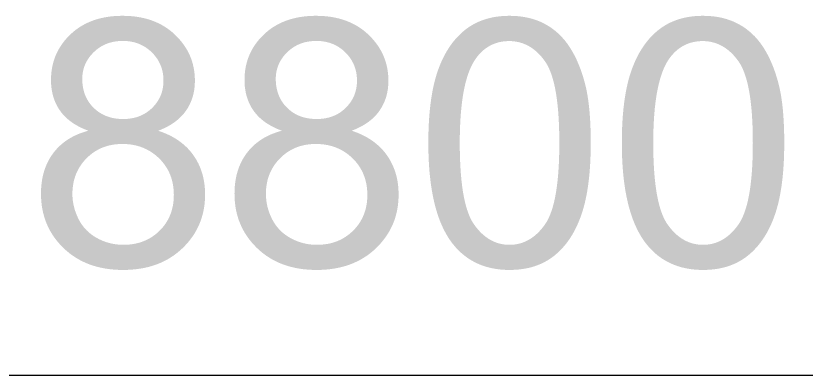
# Model space of a CAD drawing. Header units: millimetres. Extents: x -1336 to 24201, y -1370 to 16142.
# Drawn here: x 4200.2 to 4596.9, y 15400 to 15580.5 of the extents above; entities that cross this region are included whole.
import ezdxf

# ---------------------------------------------------------------- set-up
doc = ezdxf.new("R2010")
doc.units = ezdxf.units.MM
doc.layers.add('A-DIMS-MM', color=7, linetype='Continuous', lineweight=13)

msp = doc.modelspace()

# ---------------------------------------------------------------- hatches: boundary and pattern name
at = {"layer": 'A-DIMS-MM'}
h = msp.add_hatch(color=7, dxfattribs=at)
h.paths.add_polyline_path([(4236.63, 15522.79), (4235.46, 15523.24), (4234.32, 15523.71), (4233.22, 15524.2), (4232.16, 15524.72), (4231.14, 15525.26), (4230.16, 15525.83), (4229.22, 15526.42), (4228.32, 15527.03), (4227.45, 15527.66), (4226.62, 15528.32), (4225.84, 15529), (4225.09, 15529.71), (4224.38, 15530.44), (4223.7, 15531.19), (4223.07, 15531.96), (4222.48, 15532.76), (4221.92, 15533.58), (4221.4, 15534.42), (4220.91, 15535.28), (4220.46, 15536.16), (4220.05, 15537.06), (4219.67, 15537.98), (4219.33, 15538.92), (4219.02, 15539.88), (4218.75, 15540.86), (4218.52, 15541.86), (4218.32, 15542.88), (4218.16, 15543.92), (4218.03, 15544.98), (4217.94, 15546.06), (4217.89, 15547.16), (4217.87, 15548.28), (4217.91, 15549.97), (4218.02, 15551.62), (4218.22, 15553.24), (4218.48, 15554.83), (4218.83, 15556.38), (4219.25, 15557.9), (4219.75, 15559.39), (4220.32, 15560.84), (4220.97, 15562.25), (4221.7, 15563.64), (4222.51, 15564.98), (4223.39, 15566.3), (4224.34, 15567.58), (4225.38, 15568.83), (4226.49, 15570.04), (4227.68, 15571.22), (4228.93, 15572.34), (4230.23, 15573.4), (4231.58, 15574.38), (4232.99, 15575.28), (4234.44, 15576.12), (4235.94, 15576.88), (4237.5, 15577.57), (4239.1, 15578.19), (4240.76, 15578.73), (4242.47, 15579.2), (4244.22, 15579.6), (4246.03, 15579.93), (4247.89, 15580.18), (4249.8, 15580.37), (4251.76, 15580.48), (4253.77, 15580.51), (4255.79, 15580.47), (4257.76, 15580.36), (4259.68, 15580.18), (4261.55, 15579.92), (4263.38, 15579.58), (4265.15, 15579.17), (4266.87, 15578.69), (4268.54, 15578.13), (4270.16, 15577.5), (4271.73, 15576.8), (4273.26, 15576.02), (4274.73, 15575.16), (4276.15, 15574.24), (4277.52, 15573.23), (4278.84, 15572.16), (4280.12, 15571), (4281.32, 15569.8), (4282.45, 15568.56), (4283.51, 15567.29), (4284.48, 15565.99), (4285.38, 15564.66), (4286.2, 15563.29), (4286.94, 15561.89), (4287.6, 15560.46), (4288.18, 15559), (4288.69, 15557.51), (4289.12, 15555.98), (4289.47, 15554.42), (4289.74, 15552.83), (4289.94, 15551.2), (4290.05, 15549.54), (4290.09, 15547.85), (4290.02, 15545.72), (4289.81, 15543.65), (4289.45, 15541.65), (4288.95, 15539.72), (4288.31, 15537.87), (4287.53, 15536.08), (4286.6, 15534.36), (4285.53, 15532.72), (4284.94, 15531.93), (4284.32, 15531.16), (4283.65, 15530.41), (4282.95, 15529.69), (4282.22, 15528.98), (4281.44, 15528.31), (4280.63, 15527.65), (4279.79, 15527.02), (4278.9, 15526.41), (4277.98, 15525.82), (4277.02, 15525.26), (4276.03, 15524.72), (4274.99, 15524.2), (4273.92, 15523.71), (4272.82, 15523.23), (4271.67, 15522.79), (4273.09, 15522.3), (4274.47, 15521.78), (4275.8, 15521.22), (4277.09, 15520.62), (4278.33, 15519.99), (4279.53, 15519.33), (4280.69, 15518.62), (4281.81, 15517.88), (4282.88, 15517.11), (4283.91, 15516.3), (4284.9, 15515.45), (4285.85, 15514.57), (4286.75, 15513.65), (4287.61, 15512.7), (4288.42, 15511.71), (4289.2, 15510.68), (4289.92, 15509.62), (4290.61, 15508.54), (4291.24, 15507.43), (4291.83, 15506.3), (4292.37, 15505.14), (4292.86, 15503.96), (4293.31, 15502.75), (4293.71, 15501.51), (4294.06, 15500.25), (4294.36, 15498.97), (4294.62, 15497.66), (4294.83, 15496.32), (4295, 15494.96), (4295.11, 15493.57), (4295.18, 15492.16), (4295.21, 15490.73), (4295.16, 15488.74), (4295.03, 15486.8), (4294.81, 15484.9), (4294.5, 15483.03), (4294.1, 15481.21), (4293.61, 15479.42), (4293.04, 15477.68), (4292.37, 15475.98), (4291.62, 15474.31), (4290.78, 15472.69), (4289.85, 15471.1), (4288.83, 15469.56), (4287.72, 15468.06), (4286.53, 15466.59), (4285.24, 15465.17), (4283.87, 15463.78), (4282.42, 15462.46), (4280.92, 15461.22), (4279.36, 15460.07), (4277.75, 15459.01), (4276.08, 15458.03), (4274.36, 15457.13), (4272.57, 15456.32), (4270.74, 15455.6), (4268.84, 15454.96), (4266.89, 15454.4), (4264.89, 15453.93), (4262.83, 15453.55), (4260.71, 15453.25), (4258.54, 15453.04), (4256.31, 15452.91), (4254.02, 15452.87), (4251.74, 15452.91), (4249.51, 15453.04), (4247.34, 15453.25), (4245.22, 15453.55), (4243.16, 15453.94), (4241.15, 15454.41), (4239.21, 15454.97), (4237.31, 15455.61), (4235.48, 15456.34), (4233.69, 15457.15), (4231.97, 15458.05), (4230.3, 15459.03), (4228.69, 15460.1), (4227.13, 15461.26), (4225.63, 15462.5), (4224.18, 15463.83), (4222.81, 15465.22), (4221.52, 15466.65), (4220.33, 15468.12), (4219.22, 15469.64), (4218.2, 15471.2), (4217.27, 15472.8), (4216.43, 15474.45), (4215.68, 15476.14), (4215.01, 15477.86), (4214.44, 15479.64), (4213.95, 15481.45), (4213.55, 15483.31), (4213.24, 15485.2), (4213.02, 15487.14), (4212.89, 15489.13), (4212.84, 15491.15), (4212.87, 15492.66), (4212.94, 15494.14), (4213.06, 15495.59), (4213.23, 15497), (4213.44, 15498.39), (4213.71, 15499.74), (4214.02, 15501.06), (4214.39, 15502.35), (4214.8, 15503.62), (4215.26, 15504.85), (4215.76, 15506.04), (4216.32, 15507.21), (4216.92, 15508.35), (4217.57, 15509.46), (4218.27, 15510.53), (4219.02, 15511.57), (4219.82, 15512.58), (4220.65, 15513.55), (4221.53, 15514.48), (4222.44, 15515.36), (4223.4, 15516.2), (4224.4, 15517.01), (4225.44, 15517.77), (4226.52, 15518.49), (4227.64, 15519.17), (4228.8, 15519.81), (4230, 15520.41), (4231.25, 15520.97), (4232.53, 15521.48), (4233.86, 15521.96), (4235.22, 15522.39), (4236.63, 15522.79)])
h.paths.add_polyline_path([(4233.56, 15548.79), (4233.58, 15547.7), (4233.65, 15546.63), (4233.76, 15545.58), (4233.92, 15544.56), (4234.12, 15543.57), (4234.36, 15542.6), (4234.65, 15541.65), (4234.99, 15540.73), (4235.37, 15539.84), (4235.79, 15538.97), (4236.26, 15538.13), (4236.77, 15537.31), (4237.33, 15536.52), (4237.93, 15535.75), (4238.58, 15535.01), (4239.27, 15534.3), (4240, 15533.62), (4240.76, 15532.98), (4241.54, 15532.38), (4242.34, 15531.84), (4243.18, 15531.33), (4244.04, 15530.87), (4244.93, 15530.45), (4245.84, 15530.08), (4246.78, 15529.75), (4247.75, 15529.46), (4248.74, 15529.22), (4249.76, 15529.02), (4250.81, 15528.87), (4251.88, 15528.76), (4252.98, 15528.69), (4254.11, 15528.67), (4255.21, 15528.69), (4256.28, 15528.76), (4257.32, 15528.87), (4258.34, 15529.02), (4259.34, 15529.22), (4260.31, 15529.46), (4261.26, 15529.74), (4262.18, 15530.07), (4263.07, 15530.44), (4263.95, 15530.85), (4264.79, 15531.31), (4265.61, 15531.81), (4266.41, 15532.36), (4267.18, 15532.95), (4267.93, 15533.58), (4268.65, 15534.25), (4269.33, 15534.96), (4269.98, 15535.69), (4270.57, 15536.44), (4271.13, 15537.2), (4271.64, 15537.99), (4272.1, 15538.8), (4272.52, 15539.62), (4272.9, 15540.47), (4273.23, 15541.33), (4273.52, 15542.22), (4273.76, 15543.12), (4273.96, 15544.05), (4274.12, 15544.99), (4274.23, 15545.95), (4274.3, 15546.94), (4274.32, 15547.94), (4274.3, 15548.98), (4274.23, 15550.01), (4274.11, 15551.01), (4273.95, 15551.99), (4273.75, 15552.95), (4273.5, 15553.89), (4273.2, 15554.81), (4272.86, 15555.71), (4272.47, 15556.59), (4272.04, 15557.44), (4271.56, 15558.28), (4271.03, 15559.09), (4270.46, 15559.88), (4269.85, 15560.66), (4269.18, 15561.41), (4268.48, 15562.14), (4267.74, 15562.83), (4266.97, 15563.49), (4266.19, 15564.09), (4265.38, 15564.65), (4264.55, 15565.17), (4263.69, 15565.64), (4262.82, 15566.07), (4261.92, 15566.45), (4261, 15566.79), (4260.06, 15567.08), (4259.1, 15567.33), (4258.11, 15567.53), (4257.1, 15567.69), (4256.07, 15567.8), (4255.02, 15567.87), (4253.94, 15567.89), (4252.85, 15567.87), (4251.79, 15567.8), (4250.75, 15567.69), (4249.73, 15567.54), (4248.74, 15567.34), (4247.77, 15567.1), (4246.83, 15566.82), (4245.9, 15566.49), (4245, 15566.11), (4244.13, 15565.69), (4243.27, 15565.23), (4242.44, 15564.73), (4241.64, 15564.18), (4240.85, 15563.58), (4240.1, 15562.95), (4239.36, 15562.26), (4238.66, 15561.55), (4238, 15560.82), (4237.39, 15560.08), (4236.82, 15559.31), (4236.3, 15558.53), (4235.83, 15557.73), (4235.4, 15556.92), (4235.01, 15556.08), (4234.67, 15555.23), (4234.38, 15554.36), (4234.13, 15553.48), (4233.92, 15552.58), (4233.76, 15551.66), (4233.65, 15550.72), (4233.58, 15549.76), (4233.56, 15548.79)])
h.paths.add_polyline_path([(4228.62, 15491.07), (4228.66, 15489.43), (4228.81, 15487.81), (4229.05, 15486.2), (4229.39, 15484.61), (4229.83, 15483.03), (4230.37, 15481.46), (4231, 15479.9), (4231.73, 15478.36), (4232.55, 15476.87), (4233.47, 15475.47), (4234.49, 15474.15), (4235.6, 15472.92), (4236.8, 15471.77), (4238.1, 15470.71), (4239.49, 15469.74), (4240.98, 15468.86), (4242.53, 15468.07), (4244.11, 15467.38), (4245.72, 15466.8), (4247.35, 15466.33), (4249.02, 15465.96), (4250.72, 15465.7), (4252.44, 15465.54), (4254.2, 15465.49), (4255.56, 15465.52), (4256.88, 15465.6), (4258.18, 15465.74), (4259.45, 15465.93), (4260.69, 15466.18), (4261.91, 15466.48), (4263.09, 15466.84), (4264.24, 15467.26), (4265.36, 15467.73), (4266.45, 15468.25), (4267.51, 15468.83), (4268.54, 15469.47), (4269.54, 15470.16), (4270.51, 15470.91), (4271.45, 15471.71), (4272.36, 15472.56), (4273.22, 15473.46), (4274.04, 15474.39), (4274.79, 15475.35), (4275.49, 15476.34), (4276.13, 15477.36), (4276.72, 15478.41), (4277.25, 15479.49), (4277.73, 15480.6), (4278.15, 15481.74), (4278.51, 15482.91), (4278.82, 15484.11), (4279.07, 15485.34), (4279.27, 15486.6), (4279.41, 15487.89), (4279.49, 15489.21), (4279.52, 15490.56), (4279.49, 15491.93), (4279.4, 15493.27), (4279.26, 15494.58), (4279.06, 15495.86), (4278.8, 15497.11), (4278.48, 15498.33), (4278.11, 15499.52), (4277.68, 15500.68), (4277.19, 15501.81), (4276.64, 15502.91), (4276.03, 15503.98), (4275.37, 15505.02), (4274.65, 15506.04), (4273.87, 15507.02), (4273.04, 15507.97), (4272.14, 15508.89), (4271.21, 15509.77), (4270.24, 15510.59), (4269.25, 15511.35), (4268.22, 15512.06), (4267.17, 15512.71), (4266.09, 15513.3), (4264.98, 15513.84), (4263.84, 15514.32), (4262.67, 15514.75), (4261.48, 15515.12), (4260.25, 15515.43), (4258.99, 15515.68), (4257.71, 15515.88), (4256.4, 15516.02), (4255.05, 15516.11), (4253.68, 15516.14), (4252.34, 15516.11), (4251.03, 15516.02), (4249.75, 15515.88), (4248.5, 15515.69), (4247.28, 15515.44), (4246.08, 15515.13), (4244.92, 15514.76), (4243.78, 15514.35), (4242.67, 15513.87), (4241.6, 15513.34), (4240.55, 15512.75), (4239.53, 15512.11), (4238.54, 15511.41), (4237.57, 15510.65), (4236.64, 15509.84), (4235.73, 15508.97), (4234.87, 15508.06), (4234.07, 15507.13), (4233.32, 15506.16), (4232.62, 15505.17), (4231.98, 15504.15), (4231.4, 15503.1), (4230.87, 15502.02), (4230.4, 15500.92), (4229.98, 15499.78), (4229.62, 15498.62), (4229.31, 15497.43), (4229.06, 15496.22), (4228.87, 15494.97), (4228.73, 15493.7), (4228.64, 15492.4), (4228.62, 15491.07)])
h.paths.add_polyline_path([(4333.75, 15522.79), (4332.57, 15523.24), (4331.44, 15523.71), (4330.34, 15524.2), (4329.28, 15524.72), (4328.26, 15525.26), (4327.28, 15525.83), (4326.34, 15526.42), (4325.43, 15527.03), (4324.57, 15527.66), (4323.74, 15528.32), (4322.95, 15529), (4322.21, 15529.71), (4321.49, 15530.44), (4320.82, 15531.19), (4320.19, 15531.96), (4319.59, 15532.76), (4319.04, 15533.58), (4318.51, 15534.42), (4318.03, 15535.28), (4317.58, 15536.16), (4317.17, 15537.06), (4316.79, 15537.98), (4316.45, 15538.92), (4316.14, 15539.88), (4315.87, 15540.86), (4315.64, 15541.86), (4315.44, 15542.88), (4315.28, 15543.92), (4315.15, 15544.98), (4315.06, 15546.06), (4315.01, 15547.16), (4314.99, 15548.28), (4315.03, 15549.97), (4315.14, 15551.62), (4315.33, 15553.24), (4315.6, 15554.83), (4315.95, 15556.38), (4316.37, 15557.9), (4316.87, 15559.39), (4317.44, 15560.84), (4318.09, 15562.25), (4318.82, 15563.64), (4319.62, 15564.98), (4320.51, 15566.3), (4321.46, 15567.58), (4322.5, 15568.83), (4323.61, 15570.04), (4324.8, 15571.22), (4326.05, 15572.34), (4327.35, 15573.4), (4328.7, 15574.38), (4330.1, 15575.28), (4331.56, 15576.12), (4333.06, 15576.88), (4334.62, 15577.57), (4336.22, 15578.19), (4337.88, 15578.73), (4339.58, 15579.2), (4341.34, 15579.6), (4343.15, 15579.93), (4345.01, 15580.18), (4346.92, 15580.37), (4348.88, 15580.48), (4350.89, 15580.51), (4352.91, 15580.47), (4354.88, 15580.36), (4356.8, 15580.18), (4358.67, 15579.92), (4360.49, 15579.58), (4362.27, 15579.17), (4363.99, 15578.69), (4365.66, 15578.13), (4367.28, 15577.5), (4368.85, 15576.8), (4370.37, 15576.02), (4371.85, 15575.16), (4373.27, 15574.24), (4374.64, 15573.23), (4375.96, 15572.16), (4377.23, 15571), (4378.44, 15569.8), (4379.57, 15568.56), (4380.62, 15567.29), (4381.6, 15565.99), (4382.49, 15564.66), (4383.31, 15563.29), (4384.05, 15561.89), (4384.72, 15560.46), (4385.3, 15559), (4385.81, 15557.51), (4386.24, 15555.98), (4386.59, 15554.42), (4386.86, 15552.83), (4387.05, 15551.2), (4387.17, 15549.54), (4387.21, 15547.85), (4387.14, 15545.72), (4386.92, 15543.65), (4386.57, 15541.65), (4386.07, 15539.72), (4385.43, 15537.87), (4384.64, 15536.08), (4383.72, 15534.36), (4382.65, 15532.72), (4382.06, 15531.93), (4381.43, 15531.16), (4380.77, 15530.41), (4380.07, 15529.69), (4379.34, 15528.98), (4378.56, 15528.31), (4377.75, 15527.65), (4376.9, 15527.02), (4376.02, 15526.41), (4375.1, 15525.82), (4374.14, 15525.26), (4373.14, 15524.72), (4372.11, 15524.2), (4371.04, 15523.71), (4369.94, 15523.23), (4368.79, 15522.79), (4370.21, 15522.3), (4371.58, 15521.78), (4372.92, 15521.22), (4374.2, 15520.62), (4375.45, 15519.99), (4376.65, 15519.33), (4377.81, 15518.62), (4378.93, 15517.88), (4380, 15517.11), (4381.03, 15516.3), (4382.02, 15515.45), (4382.97, 15514.57), (4383.87, 15513.65), (4384.73, 15512.7), (4385.54, 15511.71), (4386.31, 15510.68), (4387.04, 15509.62), (4387.72, 15508.54), (4388.36, 15507.43), (4388.94, 15506.3), (4389.48, 15505.14), (4389.98, 15503.96), (4390.42, 15502.75), (4390.82, 15501.51), (4391.18, 15500.25), (4391.48, 15498.97), (4391.74, 15497.66), (4391.95, 15496.32), (4392.11, 15494.96), (4392.23, 15493.57), (4392.3, 15492.16), (4392.33, 15490.73), (4392.28, 15488.74), (4392.15, 15486.8), (4391.93, 15484.9), (4391.62, 15483.03), (4391.22, 15481.21), (4390.73, 15479.42), (4390.16, 15477.68), (4389.49, 15475.98), (4388.74, 15474.31), (4387.9, 15472.69), (4386.97, 15471.1), (4385.95, 15469.56), (4384.84, 15468.06), (4383.64, 15466.59), (4382.36, 15465.17), (4380.99, 15463.78), (4379.54, 15462.46), (4378.04, 15461.22), (4376.48, 15460.07), (4374.87, 15459.01), (4373.2, 15458.03), (4371.47, 15457.13), (4369.69, 15456.32), (4367.85, 15455.6), (4365.96, 15454.96), (4364.01, 15454.4), (4362.01, 15453.93), (4359.95, 15453.55), (4357.83, 15453.25), (4355.66, 15453.04), (4353.43, 15452.91), (4351.14, 15452.87), (4348.86, 15452.91), (4346.63, 15453.04), (4344.46, 15453.25), (4342.34, 15453.55), (4340.28, 15453.94), (4338.27, 15454.41), (4336.32, 15454.97), (4334.43, 15455.61), (4332.59, 15456.34), (4330.81, 15457.15), (4329.09, 15458.05), (4327.42, 15459.03), (4325.8, 15460.1), (4324.25, 15461.26), (4322.74, 15462.5), (4321.3, 15463.83), (4319.93, 15465.22), (4318.64, 15466.65), (4317.45, 15468.12), (4316.34, 15469.64), (4315.32, 15471.2), (4314.39, 15472.8), (4313.55, 15474.45), (4312.79, 15476.14), (4312.13, 15477.86), (4311.55, 15479.64), (4311.07, 15481.45), (4310.67, 15483.31), (4310.36, 15485.2), (4310.14, 15487.14), (4310, 15489.13), (4309.96, 15491.15), (4309.98, 15492.66), (4310.06, 15494.14), (4310.18, 15495.59), (4310.35, 15497), (4310.56, 15498.39), (4310.83, 15499.74), (4311.14, 15501.06), (4311.5, 15502.35), (4311.92, 15503.62), (4312.37, 15504.85), (4312.88, 15506.04), (4313.44, 15507.21), (4314.04, 15508.35), (4314.69, 15509.46), (4315.39, 15510.53), (4316.14, 15511.57), (4316.93, 15512.58), (4317.77, 15513.55), (4318.64, 15514.48), (4319.56, 15515.36), (4320.52, 15516.2), (4321.51, 15517.01), (4322.55, 15517.77), (4323.63, 15518.49), (4324.75, 15519.17), (4325.92, 15519.81), (4327.12, 15520.41), (4328.36, 15520.97), (4329.65, 15521.48), (4330.97, 15521.96), (4332.34, 15522.39), (4333.75, 15522.79)])
h.paths.add_polyline_path([(4330.68, 15548.79), (4330.7, 15547.7), (4330.77, 15546.63), (4330.88, 15545.58), (4331.04, 15544.56), (4331.24, 15543.57), (4331.48, 15542.6), (4331.77, 15541.65), (4332.11, 15540.73), (4332.49, 15539.84), (4332.91, 15538.97), (4333.38, 15538.13), (4333.89, 15537.31), (4334.45, 15536.52), (4335.05, 15535.75), (4335.7, 15535.01), (4336.39, 15534.3), (4337.12, 15533.62), (4337.87, 15532.98), (4338.65, 15532.38), (4339.46, 15531.84), (4340.3, 15531.33), (4341.16, 15530.87), (4342.04, 15530.45), (4342.96, 15530.08), (4343.9, 15529.75), (4344.86, 15529.46), (4345.86, 15529.22), (4346.88, 15529.02), (4347.93, 15528.87), (4349, 15528.76), (4350.1, 15528.69), (4351.23, 15528.67), (4352.32, 15528.69), (4353.39, 15528.76), (4354.44, 15528.87), (4355.46, 15529.02), (4356.46, 15529.22), (4357.43, 15529.46), (4358.38, 15529.74), (4359.3, 15530.07), (4360.19, 15530.44), (4361.06, 15530.85), (4361.91, 15531.31), (4362.73, 15531.81), (4363.53, 15532.36), (4364.3, 15532.95), (4365.04, 15533.58), (4365.77, 15534.25), (4366.45, 15534.96), (4367.09, 15535.69), (4367.69, 15536.44), (4368.25, 15537.2), (4368.76, 15537.99), (4369.22, 15538.8), (4369.64, 15539.62), (4370.02, 15540.47), (4370.35, 15541.33), (4370.64, 15542.22), (4370.88, 15543.12), (4371.08, 15544.05), (4371.24, 15544.99), (4371.35, 15545.95), (4371.41, 15546.94), (4371.44, 15547.94), (4371.41, 15548.98), (4371.34, 15550.01), (4371.23, 15551.01), (4371.07, 15551.99), (4370.87, 15552.95), (4370.61, 15553.89), (4370.32, 15554.81), (4369.98, 15555.71), (4369.59, 15556.59), (4369.15, 15557.44), (4368.68, 15558.28), (4368.15, 15559.09), (4367.58, 15559.88), (4366.96, 15560.66), (4366.3, 15561.41), (4365.6, 15562.14), (4364.85, 15562.83), (4364.09, 15563.49), (4363.3, 15564.09), (4362.5, 15564.65), (4361.67, 15565.17), (4360.81, 15565.64), (4359.94, 15566.07), (4359.04, 15566.45), (4358.12, 15566.79), (4357.18, 15567.08), (4356.21, 15567.33), (4355.23, 15567.53), (4354.22, 15567.69), (4353.19, 15567.8), (4352.13, 15567.87), (4351.06, 15567.89), (4349.97, 15567.87), (4348.91, 15567.8), (4347.87, 15567.69), (4346.85, 15567.54), (4345.86, 15567.34), (4344.89, 15567.1), (4343.94, 15566.82), (4343.02, 15566.49), (4342.12, 15566.11), (4341.25, 15565.69), (4340.39, 15565.23), (4339.56, 15564.73), (4338.76, 15564.18), (4337.97, 15563.58), (4337.21, 15562.95), (4336.48, 15562.26), (4335.77, 15561.55), (4335.12, 15560.82), (4334.51, 15560.08), (4333.94, 15559.31), (4333.42, 15558.53), (4332.94, 15557.73), (4332.51, 15556.92), (4332.13, 15556.08), (4331.79, 15555.23), (4331.49, 15554.36), (4331.24, 15553.48), (4331.04, 15552.58), (4330.88, 15551.66), (4330.77, 15550.72), (4330.7, 15549.76), (4330.68, 15548.79)])
h.paths.add_polyline_path([(4325.73, 15491.07), (4325.78, 15489.43), (4325.93, 15487.81), (4326.17, 15486.2), (4326.51, 15484.61), (4326.95, 15483.03), (4327.48, 15481.46), (4328.12, 15479.9), (4328.85, 15478.36), (4329.67, 15476.87), (4330.59, 15475.47), (4331.61, 15474.15), (4332.71, 15472.92), (4333.92, 15471.77), (4335.22, 15470.71), (4336.61, 15469.74), (4338.1, 15468.86), (4339.65, 15468.07), (4341.23, 15467.38), (4342.83, 15466.8), (4344.47, 15466.33), (4346.14, 15465.96), (4347.83, 15465.7), (4349.56, 15465.54), (4351.31, 15465.49), (4352.67, 15465.52), (4354, 15465.6), (4355.3, 15465.74), (4356.57, 15465.93), (4357.81, 15466.18), (4359.02, 15466.48), (4360.2, 15466.84), (4361.35, 15467.26), (4362.47, 15467.73), (4363.56, 15468.25), (4364.62, 15468.83), (4365.65, 15469.47), (4366.65, 15470.16), (4367.62, 15470.91), (4368.56, 15471.71), (4369.47, 15472.56), (4370.34, 15473.46), (4371.15, 15474.39), (4371.91, 15475.35), (4372.61, 15476.34), (4373.25, 15477.36), (4373.84, 15478.41), (4374.37, 15479.49), (4374.85, 15480.6), (4375.27, 15481.74), (4375.63, 15482.91), (4375.94, 15484.11), (4376.19, 15485.34), (4376.39, 15486.6), (4376.53, 15487.89), (4376.61, 15489.21), (4376.64, 15490.56), (4376.61, 15491.93), (4376.52, 15493.27), (4376.38, 15494.58), (4376.18, 15495.86), (4375.92, 15497.11), (4375.6, 15498.33), (4375.23, 15499.52), (4374.79, 15500.68), (4374.3, 15501.81), (4373.76, 15502.91), (4373.15, 15503.98), (4372.49, 15505.02), (4371.77, 15506.04), (4370.99, 15507.02), (4370.15, 15507.97), (4369.26, 15508.89), (4368.33, 15509.77), (4367.36, 15510.59), (4366.37, 15511.35), (4365.34, 15512.06), (4364.29, 15512.71), (4363.21, 15513.3), (4362.1, 15513.84), (4360.96, 15514.32), (4359.79, 15514.75), (4358.59, 15515.12), (4357.37, 15515.43), (4356.11, 15515.68), (4354.83, 15515.88), (4353.51, 15516.02), (4352.17, 15516.11), (4350.8, 15516.14), (4349.46, 15516.11), (4348.15, 15516.02), (4346.87, 15515.88), (4345.62, 15515.69), (4344.4, 15515.44), (4343.2, 15515.13), (4342.04, 15514.76), (4340.9, 15514.35), (4339.79, 15513.87), (4338.71, 15513.34), (4337.67, 15512.75), (4336.64, 15512.11), (4335.65, 15511.41), (4334.69, 15510.65), (4333.76, 15509.84), (4332.85, 15508.97), (4331.99, 15508.06), (4331.18, 15507.13), (4330.43, 15506.16), (4329.74, 15505.17), (4329.1, 15504.15), (4328.51, 15503.1), (4327.99, 15502.02), (4327.51, 15500.92), (4327.1, 15499.78), (4326.73, 15498.62), (4326.43, 15497.43), (4326.18, 15496.22), (4325.98, 15494.97), (4325.84, 15493.7), (4325.76, 15492.4), (4325.73, 15491.07)])
h.paths.add_polyline_path([(4407.25, 15516.65), (4407.27, 15519.38), (4407.32, 15522.05), (4407.41, 15524.66), (4407.53, 15527.19), (4407.69, 15529.66), (4407.89, 15532.06), (4408.12, 15534.39), (4408.39, 15536.65), (4408.69, 15538.85), (4409.03, 15540.98), (4409.4, 15543.04), (4409.81, 15545.03), (4410.26, 15546.96), (4410.74, 15548.82), (4411.26, 15550.61), (4411.81, 15552.33), (4412.4, 15554), (4413.02, 15555.61), (4413.68, 15557.18), (4414.37, 15558.7), (4415.09, 15560.17), (4415.85, 15561.6), (4416.65, 15562.97), (4417.48, 15564.3), (4418.34, 15565.58), (4419.24, 15566.81), (4420.18, 15567.99), (4421.15, 15569.13), (4422.15, 15570.21), (4423.19, 15571.25), (4424.26, 15572.24), (4425.37, 15573.18), (4426.51, 15574.07), (4427.69, 15574.9), (4428.9, 15575.67), (4430.15, 15576.39), (4431.44, 15577.05), (4432.77, 15577.65), (4434.13, 15578.19), (4435.52, 15578.68), (4436.96, 15579.11), (4438.43, 15579.48), (4439.93, 15579.8), (4441.47, 15580.05), (4443.05, 15580.25), (4444.67, 15580.4), (4446.32, 15580.48), (4448, 15580.51), (4450.48, 15580.45), (4452.88, 15580.26), (4455.2, 15579.94), (4457.45, 15579.5), (4459.62, 15578.93), (4461.71, 15578.23), (4463.72, 15577.41), (4465.65, 15576.46), (4467.51, 15575.39), (4469.28, 15574.21), (4470.97, 15572.92), (4472.58, 15571.52), (4474.11, 15570), (4475.55, 15568.37), (4476.91, 15566.63), (4478.19, 15564.78), (4479.39, 15562.82), (4480.53, 15560.76), (4481.6, 15558.59), (4482.6, 15556.32), (4483.54, 15553.94), (4484.41, 15551.46), (4485.21, 15548.88), (4485.95, 15546.19), (4486.29, 15544.79), (4486.61, 15543.33), (4486.9, 15541.81), (4487.18, 15540.24), (4487.43, 15538.6), (4487.66, 15536.9), (4487.87, 15535.14), (4488.06, 15533.33), (4488.22, 15531.45), (4488.37, 15529.52), (4488.49, 15527.52), (4488.59, 15525.46), (4488.66, 15523.35), (4488.72, 15521.18), (4488.75, 15518.94), (4488.76, 15516.65), (4488.74, 15513.93), (4488.69, 15511.28), (4488.6, 15508.7), (4488.48, 15506.18), (4488.32, 15503.73), (4488.13, 15501.34), (4487.9, 15499.02), (4487.63, 15496.77), (4487.33, 15494.58), (4487, 15492.46), (4486.63, 15490.41), (4486.22, 15488.42), (4485.78, 15486.5), (4485.3, 15484.65), (4484.79, 15482.86), (4484.24, 15481.13), (4483.66, 15479.47), (4483.04, 15477.85), (4482.39, 15476.28), (4481.7, 15474.76), (4480.98, 15473.29), (4480.22, 15471.86), (4479.43, 15470.48), (4478.6, 15469.15), (4477.74, 15467.87), (4476.85, 15466.64), (4475.91, 15465.45), (4474.95, 15464.32), (4473.94, 15463.23), (4472.91, 15462.18), (4471.84, 15461.19), (4470.73, 15460.24), (4469.59, 15459.35), (4468.41, 15458.52), (4467.19, 15457.74), (4465.93, 15457.02), (4464.64, 15456.35), (4463.32, 15455.75), (4461.95, 15455.2), (4460.55, 15454.71), (4459.11, 15454.28), (4457.64, 15453.91), (4456.12, 15453.59), (4454.57, 15453.33), (4452.99, 15453.13), (4451.36, 15452.98), (4449.7, 15452.9), (4448, 15452.87), (4445.78, 15452.92), (4443.61, 15453.07), (4441.5, 15453.32), (4439.45, 15453.68), (4437.46, 15454.13), (4435.54, 15454.69), (4433.67, 15455.35), (4431.87, 15456.11), (4430.12, 15456.97), (4428.44, 15457.93), (4426.82, 15458.99), (4425.25, 15460.16), (4423.75, 15461.42), (4422.31, 15462.79), (4420.93, 15464.26), (4419.61, 15465.83), (4418.85, 15466.82), (4418.11, 15467.86), (4417.4, 15468.93), (4416.71, 15470.04), (4416.05, 15471.18), (4415.41, 15472.37), (4414.79, 15473.59), (4414.2, 15474.86), (4413.63, 15476.16), (4413.09, 15477.5), (4412.57, 15478.87), (4412.08, 15480.29), (4411.61, 15481.74), (4411.16, 15483.24), (4410.74, 15484.77), (4410.34, 15486.34), (4409.96, 15487.94), (4409.61, 15489.59), (4409.29, 15491.27), (4408.99, 15492.99), (4408.71, 15494.75), (4408.45, 15496.55), (4408.23, 15498.39), (4408.02, 15500.27), (4407.84, 15502.18), (4407.68, 15504.13), (4407.55, 15506.12), (4407.44, 15508.15), (4407.36, 15510.22), (4407.3, 15512.32), (4407.26, 15514.47), (4407.25, 15516.65)])
h.paths.add_polyline_path([(4423.02, 15516.65), (4423.03, 15514.74), (4423.05, 15512.88), (4423.09, 15511.06), (4423.13, 15509.27), (4423.2, 15507.53), (4423.28, 15505.83), (4423.37, 15504.17), (4423.47, 15502.54), (4423.59, 15500.96), (4423.73, 15499.42), (4423.87, 15497.92), (4424.04, 15496.46), (4424.21, 15495.04), (4424.4, 15493.66), (4424.6, 15492.31), (4424.82, 15491.01), (4425.06, 15489.75), (4425.3, 15488.53), (4425.56, 15487.35), (4425.84, 15486.21), (4426.12, 15485.12), (4426.43, 15484.06), (4426.74, 15483.04), (4427.07, 15482.06), (4427.42, 15481.12), (4427.78, 15480.22), (4428.15, 15479.36), (4428.54, 15478.55), (4428.94, 15477.77), (4429.35, 15477.03), (4429.78, 15476.33), (4430.23, 15475.68), (4431.14, 15474.44), (4432.08, 15473.29), (4433.05, 15472.21), (4434.04, 15471.22), (4435.06, 15470.3), (4436.1, 15469.47), (4437.18, 15468.71), (4438.27, 15468.04), (4439.4, 15467.44), (4440.55, 15466.92), (4441.73, 15466.48), (4442.93, 15466.12), (4444.16, 15465.85), (4445.41, 15465.65), (4446.7, 15465.53), (4448, 15465.49), (4449.31, 15465.53), (4450.6, 15465.65), (4451.85, 15465.85), (4453.08, 15466.13), (4454.28, 15466.49), (4455.46, 15466.93), (4456.61, 15467.45), (4457.74, 15468.05), (4458.83, 15468.73), (4459.91, 15469.48), (4460.95, 15470.32), (4461.97, 15471.24), (4462.96, 15472.24), (4463.93, 15473.32), (4464.87, 15474.48), (4465.78, 15475.72), (4466.23, 15476.38), (4466.66, 15477.08), (4467.07, 15477.82), (4467.47, 15478.6), (4467.86, 15479.42), (4468.23, 15480.28), (4468.59, 15481.18), (4468.93, 15482.11), (4469.27, 15483.09), (4469.58, 15484.11), (4469.88, 15485.17), (4470.17, 15486.27), (4470.45, 15487.41), (4470.71, 15488.59), (4470.95, 15489.81), (4471.19, 15491.07), (4471.4, 15492.37), (4471.61, 15493.71), (4471.8, 15495.08), (4471.97, 15496.5), (4472.14, 15497.96), (4472.28, 15499.46), (4472.42, 15501), (4472.54, 15502.58), (4472.64, 15504.2), (4472.73, 15505.86), (4472.81, 15507.55), (4472.88, 15509.29), (4472.92, 15511.07), (4472.96, 15512.89), (4472.98, 15514.75), (4472.99, 15516.65), (4472.98, 15518.56), (4472.96, 15520.42), (4472.92, 15522.25), (4472.88, 15524.04), (4472.81, 15525.79), (4472.73, 15527.49), (4472.64, 15529.16), (4472.54, 15530.79), (4472.42, 15532.37), (4472.28, 15533.92), (4472.14, 15535.42), (4471.97, 15536.88), (4471.8, 15538.31), (4471.61, 15539.69), (4471.4, 15541.03), (4471.19, 15542.33), (4470.95, 15543.6), (4470.71, 15544.82), (4470.45, 15546), (4470.17, 15547.14), (4469.88, 15548.24), (4469.58, 15549.3), (4469.27, 15550.31), (4468.93, 15551.29), (4468.59, 15552.23), (4468.23, 15553.13), (4467.86, 15553.98), (4467.47, 15554.8), (4467.07, 15555.58), (4466.66, 15556.31), (4466.23, 15557.01), (4465.78, 15557.66), (4464.87, 15558.89), (4463.93, 15560.04), (4462.96, 15561.11), (4461.96, 15562.1), (4460.93, 15563.01), (4459.88, 15563.84), (4458.8, 15564.6), (4457.69, 15565.27), (4456.56, 15565.86), (4455.39, 15566.38), (4454.2, 15566.82), (4452.98, 15567.17), (4451.74, 15567.45), (4450.46, 15567.65), (4449.16, 15567.77), (4447.83, 15567.81), (4446.53, 15567.77), (4445.26, 15567.67), (4444.02, 15567.49), (4442.81, 15567.25), (4441.64, 15566.93), (4440.5, 15566.55), (4439.4, 15566.09), (4438.33, 15565.57), (4437.29, 15564.97), (4436.28, 15564.31), (4435.31, 15563.58), (4434.37, 15562.77), (4433.47, 15561.9), (4432.6, 15560.95), (4431.76, 15559.94), (4430.95, 15558.85), (4430.46, 15558.12), (4429.99, 15557.35), (4429.53, 15556.54), (4429.09, 15555.7), (4428.67, 15554.81), (4428.26, 15553.89), (4427.86, 15552.93), (4427.48, 15551.93), (4427.12, 15550.9), (4426.77, 15549.82), (4426.44, 15548.71), (4426.12, 15547.56), (4425.82, 15546.38), (4425.53, 15545.15), (4425.26, 15543.89), (4425, 15542.59), (4424.76, 15541.25), (4424.54, 15539.88), (4424.33, 15538.46), (4424.14, 15537.01), (4423.96, 15535.52), (4423.8, 15534), (4423.65, 15532.43), (4423.52, 15530.83), (4423.4, 15529.19), (4423.3, 15527.51), (4423.22, 15525.79), (4423.15, 15524.04), (4423.09, 15522.25), (4423.05, 15520.42), (4423.03, 15518.55), (4423.02, 15516.65)])
h.paths.add_polyline_path([(4504.37, 15516.65), (4504.38, 15519.38), (4504.44, 15522.05), (4504.53, 15524.66), (4504.65, 15527.19), (4504.81, 15529.66), (4505.01, 15532.06), (4505.24, 15534.39), (4505.51, 15536.65), (4505.81, 15538.85), (4506.15, 15540.98), (4506.52, 15543.04), (4506.93, 15545.03), (4507.38, 15546.96), (4507.86, 15548.82), (4508.37, 15550.61), (4508.93, 15552.33), (4509.51, 15554), (4510.14, 15555.61), (4510.79, 15557.18), (4511.49, 15558.7), (4512.21, 15560.17), (4512.97, 15561.6), (4513.77, 15562.97), (4514.6, 15564.3), (4515.46, 15565.58), (4516.36, 15566.81), (4517.3, 15567.99), (4518.26, 15569.13), (4519.27, 15570.21), (4520.31, 15571.25), (4521.38, 15572.24), (4522.48, 15573.18), (4523.63, 15574.07), (4524.81, 15574.9), (4526.02, 15575.67), (4527.27, 15576.39), (4528.56, 15577.05), (4529.88, 15577.65), (4531.25, 15578.19), (4532.64, 15578.68), (4534.08, 15579.11), (4535.54, 15579.48), (4537.05, 15579.8), (4538.59, 15580.05), (4540.17, 15580.25), (4541.78, 15580.4), (4543.44, 15580.48), (4545.12, 15580.51), (4547.6, 15580.45), (4550, 15580.26), (4552.32, 15579.94), (4554.57, 15579.5), (4556.73, 15578.93), (4558.82, 15578.23), (4560.84, 15577.41), (4562.77, 15576.46), (4564.63, 15575.39), (4566.4, 15574.21), (4568.09, 15572.92), (4569.7, 15571.52), (4571.23, 15570), (4572.67, 15568.37), (4574.03, 15566.63), (4575.31, 15564.78), (4576.51, 15562.82), (4577.65, 15560.76), (4578.72, 15558.59), (4579.72, 15556.32), (4580.66, 15553.94), (4581.53, 15551.46), (4582.33, 15548.88), (4583.07, 15546.19), (4583.41, 15544.79), (4583.73, 15543.33), (4584.02, 15541.81), (4584.3, 15540.24), (4584.55, 15538.6), (4584.78, 15536.9), (4584.99, 15535.14), (4585.18, 15533.33), (4585.34, 15531.45), (4585.48, 15529.52), (4585.61, 15527.52), (4585.7, 15525.46), (4585.78, 15523.35), (4585.84, 15521.18), (4585.87, 15518.94), (4585.88, 15516.65), (4585.86, 15513.93), (4585.81, 15511.28), (4585.72, 15508.7), (4585.6, 15506.18), (4585.44, 15503.73), (4585.24, 15501.34), (4585.01, 15499.02), (4584.75, 15496.77), (4584.45, 15494.58), (4584.11, 15492.46), (4583.74, 15490.41), (4583.34, 15488.42), (4582.9, 15486.5), (4582.42, 15484.65), (4581.91, 15482.86), (4581.36, 15481.13), (4580.78, 15479.47), (4580.16, 15477.85), (4579.51, 15476.28), (4578.82, 15474.76), (4578.1, 15473.29), (4577.34, 15471.86), (4576.55, 15470.48), (4575.72, 15469.15), (4574.86, 15467.87), (4573.96, 15466.64), (4573.03, 15465.45), (4572.06, 15464.32), (4571.06, 15463.23), (4570.03, 15462.18), (4568.95, 15461.19), (4567.85, 15460.24), (4566.7, 15459.35), (4565.52, 15458.52), (4564.31, 15457.74), (4563.05, 15457.02), (4561.76, 15456.35), (4560.43, 15455.75), (4559.07, 15455.2), (4557.67, 15454.71), (4556.23, 15454.28), (4554.75, 15453.91), (4553.24, 15453.59), (4551.69, 15453.33), (4550.1, 15453.13), (4548.48, 15452.98), (4546.82, 15452.9), (4545.12, 15452.87), (4542.89, 15452.92), (4540.72, 15453.07), (4538.62, 15453.32), (4536.57, 15453.68), (4534.58, 15454.13), (4532.66, 15454.69), (4530.79, 15455.35), (4528.99, 15456.11), (4527.24, 15456.97), (4525.56, 15457.93), (4523.94, 15458.99), (4522.37, 15460.16), (4520.87, 15461.42), (4519.43, 15462.79), (4518.05, 15464.26), (4516.73, 15465.83), (4515.97, 15466.82), (4515.23, 15467.86), (4514.52, 15468.93), (4513.83, 15470.04), (4513.17, 15471.18), (4512.53, 15472.37), (4511.91, 15473.59), (4511.32, 15474.86), (4510.75, 15476.16), (4510.21, 15477.5), (4509.69, 15478.87), (4509.2, 15480.29), (4508.72, 15481.74), (4508.28, 15483.24), (4507.85, 15484.77), (4507.46, 15486.34), (4507.08, 15487.94), (4506.73, 15489.59), (4506.41, 15491.27), (4506.1, 15492.99), (4505.83, 15494.75), (4505.57, 15496.55), (4505.34, 15498.39), (4505.14, 15500.27), (4504.96, 15502.18), (4504.8, 15504.13), (4504.67, 15506.12), (4504.56, 15508.15), (4504.47, 15510.22), (4504.41, 15512.32), (4504.38, 15514.47), (4504.37, 15516.65)])
h.paths.add_polyline_path([(4520.14, 15516.65), (4520.15, 15514.74), (4520.17, 15512.88), (4520.2, 15511.06), (4520.25, 15509.27), (4520.32, 15507.53), (4520.39, 15505.83), (4520.48, 15504.17), (4520.59, 15502.54), (4520.71, 15500.96), (4520.84, 15499.42), (4520.99, 15497.92), (4521.15, 15496.46), (4521.33, 15495.04), (4521.52, 15493.66), (4521.72, 15492.31), (4521.94, 15491.01), (4522.17, 15489.75), (4522.42, 15488.53), (4522.68, 15487.35), (4522.95, 15486.21), (4523.24, 15485.12), (4523.55, 15484.06), (4523.86, 15483.04), (4524.19, 15482.06), (4524.54, 15481.12), (4524.9, 15480.22), (4525.27, 15479.36), (4525.66, 15478.55), (4526.06, 15477.77), (4526.47, 15477.03), (4526.9, 15476.33), (4527.34, 15475.68), (4528.26, 15474.44), (4529.2, 15473.29), (4530.17, 15472.21), (4531.16, 15471.22), (4532.18, 15470.3), (4533.22, 15469.47), (4534.29, 15468.71), (4535.39, 15468.04), (4536.52, 15467.44), (4537.67, 15466.92), (4538.84, 15466.48), (4540.05, 15466.12), (4541.28, 15465.85), (4542.53, 15465.65), (4543.81, 15465.53), (4545.12, 15465.49), (4546.43, 15465.53), (4547.71, 15465.65), (4548.97, 15465.85), (4550.2, 15466.13), (4551.4, 15466.49), (4552.58, 15466.93), (4553.73, 15467.45), (4554.85, 15468.05), (4555.95, 15468.73), (4557.02, 15469.48), (4558.07, 15470.32), (4559.09, 15471.24), (4560.08, 15472.24), (4561.05, 15473.32), (4561.99, 15474.48), (4562.9, 15475.72), (4563.34, 15476.38), (4563.77, 15477.08), (4564.19, 15477.82), (4564.59, 15478.6), (4564.98, 15479.42), (4565.35, 15480.28), (4565.71, 15481.18), (4566.05, 15482.11), (4566.38, 15483.09), (4566.7, 15484.11), (4567, 15485.17), (4567.29, 15486.27), (4567.57, 15487.41), (4567.83, 15488.59), (4568.07, 15489.81), (4568.3, 15491.07), (4568.52, 15492.37), (4568.73, 15493.71), (4568.92, 15495.08), (4569.09, 15496.5), (4569.25, 15497.96), (4569.4, 15499.46), (4569.54, 15501), (4569.66, 15502.58), (4569.76, 15504.2), (4569.85, 15505.86), (4569.93, 15507.55), (4569.99, 15509.29), (4570.04, 15511.07), (4570.08, 15512.89), (4570.1, 15514.75), (4570.11, 15516.65), (4570.1, 15518.56), (4570.08, 15520.42), (4570.04, 15522.25), (4569.99, 15524.04), (4569.93, 15525.79), (4569.85, 15527.49), (4569.76, 15529.16), (4569.66, 15530.79), (4569.54, 15532.37), (4569.4, 15533.92), (4569.25, 15535.42), (4569.09, 15536.88), (4568.92, 15538.31), (4568.73, 15539.69), (4568.52, 15541.03), (4568.3, 15542.33), (4568.07, 15543.6), (4567.83, 15544.82), (4567.57, 15546), (4567.29, 15547.14), (4567, 15548.24), (4566.7, 15549.3), (4566.38, 15550.31), (4566.05, 15551.29), (4565.71, 15552.23), (4565.35, 15553.13), (4564.98, 15553.98), (4564.59, 15554.8), (4564.19, 15555.58), (4563.77, 15556.31), (4563.34, 15557.01), (4562.9, 15557.66), (4561.99, 15558.89), (4561.04, 15560.04), (4560.07, 15561.11), (4559.08, 15562.1), (4558.05, 15563.01), (4557, 15563.84), (4555.92, 15564.6), (4554.81, 15565.27), (4553.68, 15565.86), (4552.51, 15566.38), (4551.32, 15566.82), (4550.1, 15567.17), (4548.86, 15567.45), (4547.58, 15567.65), (4546.28, 15567.77), (4544.95, 15567.81), (4543.65, 15567.77), (4542.38, 15567.67), (4541.14, 15567.49), (4539.93, 15567.25), (4538.76, 15566.93), (4537.62, 15566.55), (4536.52, 15566.09), (4535.45, 15565.57), (4534.41, 15564.97), (4533.4, 15564.31), (4532.43, 15563.58), (4531.49, 15562.77), (4530.59, 15561.9), (4529.71, 15560.95), (4528.87, 15559.94), (4528.07, 15558.85), (4527.58, 15558.12), (4527.11, 15557.35), (4526.65, 15556.54), (4526.21, 15555.7), (4525.79, 15554.81), (4525.37, 15553.89), (4524.98, 15552.93), (4524.6, 15551.93), (4524.24, 15550.9), (4523.89, 15549.82), (4523.55, 15548.71), (4523.24, 15547.56), (4522.94, 15546.38), (4522.65, 15545.15), (4522.38, 15543.89), (4522.12, 15542.59), (4521.88, 15541.25), (4521.66, 15539.88), (4521.45, 15538.46), (4521.25, 15537.01), (4521.08, 15535.52), (4520.91, 15534), (4520.77, 15532.43), (4520.64, 15530.83), (4520.52, 15529.19), (4520.42, 15527.51), (4520.33, 15525.79), (4520.26, 15524.04), (4520.21, 15522.25), (4520.17, 15520.42), (4520.15, 15518.55), (4520.14, 15516.65)])

# ---------------------------------------------------------------- linework, layer by layer
at = {"color": 7}
msp.add_line((60, 15400), (8740, 15400), dxfattribs=at)

doc.saveas('drawing.dxf')
